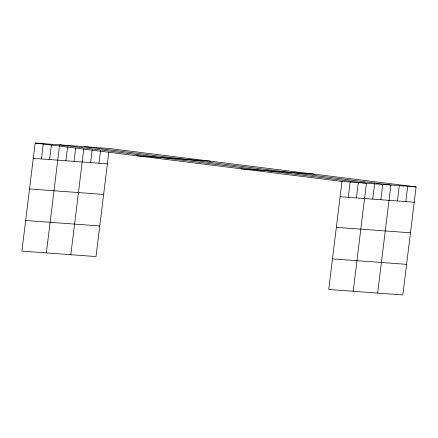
<?xml version="1.0" encoding="UTF-8"?>
<svg xmlns="http://www.w3.org/2000/svg" width="438" height="438" viewBox="0 0 438 438"><rect width="100%" height="100%" fill="white"/><g stroke="black" fill="none" stroke-linecap="round" stroke-linejoin="round"><path stroke-width="0.66" d="M416.1 186.906L341.996 181.425L328.73 289.474L402.834 294.955L416.1 186.906L109.27 148.526L35.166 143.045L21.9 251.094L96.004 256.575L108.783 152.517M41.44 158.95L43.318 143.648M49.593 159.558L51.388 144.918M46.357 252.901L59.623 144.852L366.453 183.232L353.181 291.281M65.892 160.762L67.611 146.79M74.044 161.365L75.681 148.055M70.808 254.713L83.828 148.657M90.595 162.586L92.144 149.944M98.993 163.204L100.543 150.562M348.27 197.33L350.148 182.027M356.423 197.932L358.3 182.63M372.722 199.142L374.6 183.834M380.874 199.744L382.752 184.436M377.638 293.093L390.904 185.044L84.074 146.664M397.425 200.965L399.303 185.663M405.823 201.584L407.701 186.281M136.421 155.714L210.525 161.189M240.741 168.761L314.845 174.236M33.288 158.348L107.392 163.828M340.118 196.728L414.222 202.208M29.532 188.959L103.631 194.434M336.357 227.338L410.461 232.813M25.656 220.489L99.76 225.97M332.486 258.869L406.59 264.344M35.166 143.045L341.996 181.425"/></g></svg>
